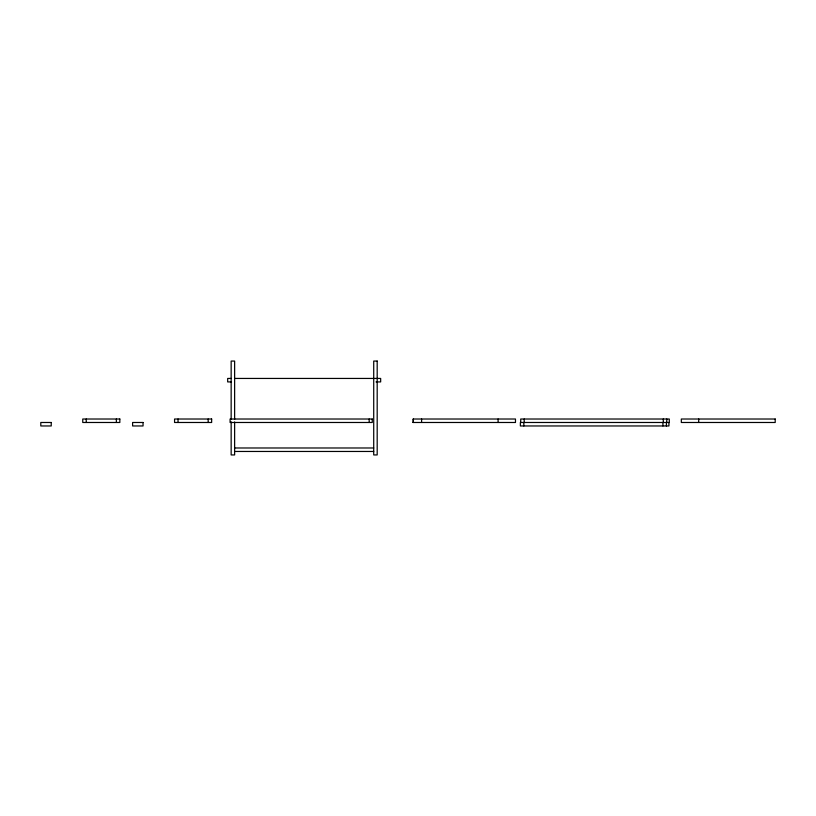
<?xml version="1.0" encoding="UTF-8"?>
<svg xmlns="http://www.w3.org/2000/svg" width="816" height="816" viewBox="0 0 816 816"><rect width="100%" height="100%" fill="white"/><g stroke="black" fill="none" stroke-linecap="round" stroke-linejoin="round"><path stroke-width="1.22" d="M231.152 378.44L227.674 378.44L227.674 381.919L231.152 381.919M234.631 378.44L380.664 378.44L380.664 381.919L376.033 381.919M413.131 419.016L515.477 419.016L515.477 422.484L413.131 422.484M234.631 447.984L373.718 447.984M234.631 451.462L373.718 451.462M698.7 419.016L698.7 422.484M668.936 422.484L668.936 425.962L520.363 425.962L520.363 422.484L669.293 422.484L669.293 419.016L520.72 419.016L520.72 422.484M666.764 419.016L666.764 422.484M666.407 422.484L666.407 425.962M663.286 419.016L663.286 422.484M662.929 422.484L662.929 425.962M524.198 419.016L524.198 422.484M523.841 422.484L523.841 425.962M498.097 419.016L498.097 422.484M421.597 419.016L421.597 422.484M369.179 419.016L369.179 422.484M234.631 419.414L234.631 361.06L231.152 361.06L231.152 419.414M234.631 421.954L234.631 454.94L231.152 454.94L231.152 421.79M208.172 419.016L208.172 422.484M178.041 419.016L178.041 422.484M116.362 419.016L116.362 422.484M86.231 419.016L86.231 422.484M377.186 361.06L373.718 361.06L373.718 454.94L377.186 454.94L377.186 361.06M119.84 419.016L82.753 419.016L82.753 422.484L119.84 422.484L119.84 419.016M211.65 419.016L174.563 419.016L174.563 422.484L211.65 422.484L211.65 419.016M372.259 419.016L230.092 419.016L230.092 422.484L372.259 422.484L372.259 419.016M775.2 419.016L681.319 419.016L681.319 422.484L775.2 422.484L775.2 419.016M51.235 422.484L40.8 422.484L40.8 425.962L51.235 425.962L51.235 422.484M143.045 422.484L132.61 422.484L132.61 425.962L143.045 425.962L143.045 422.484M413.243 422.484L413.294 419.016L413.171 422.484"/></g></svg>
